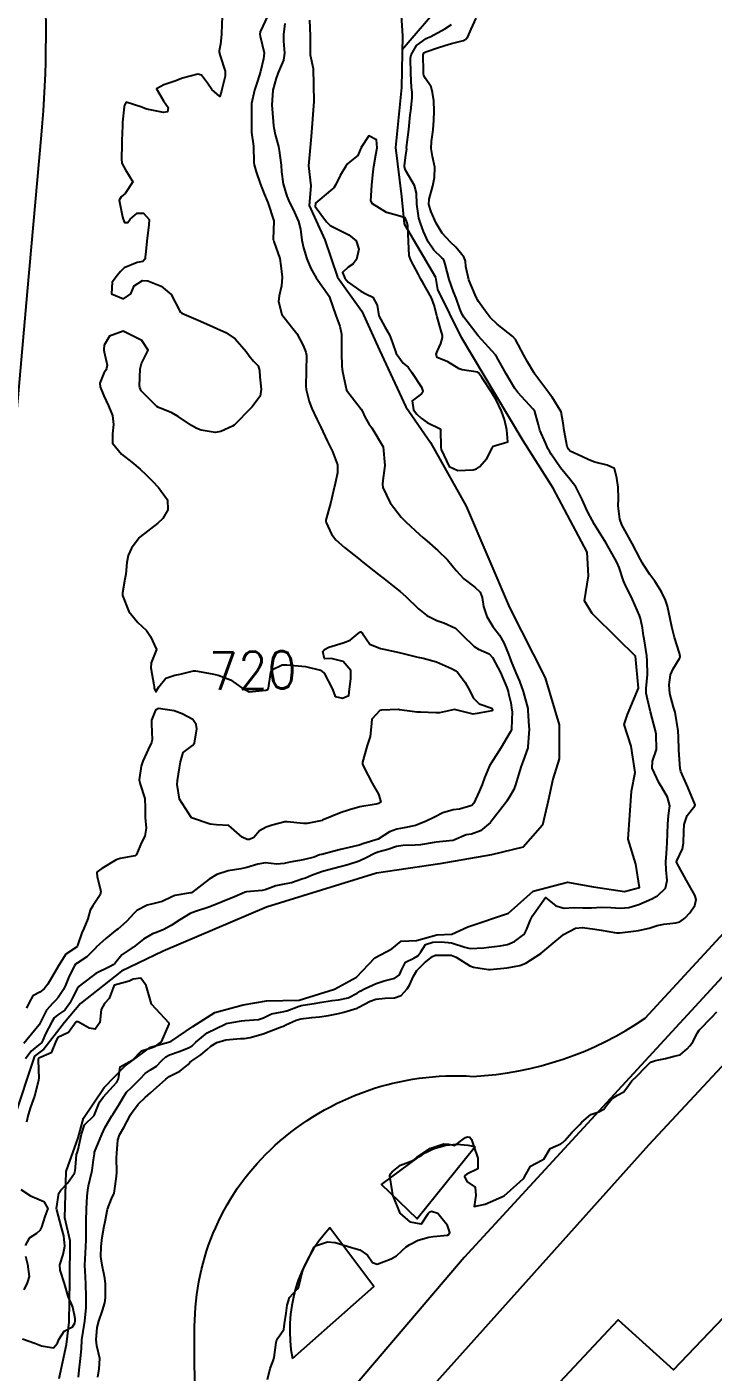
# Model space of a CAD drawing. Header units: metres. Extents: x 318500 to 325275, y 7408834 to 7428799.
# Drawn here: x 320236.7 to 320310.2, y 7414382.8 to 7414526.8 of the extents above; entities that cross this region are included whole.
import ezdxf
from ezdxf.enums import TextEntityAlignment as Align

# ---------------------------------------------------------------- set-up
doc = ezdxf.new("R2010")
doc.units = ezdxf.units.M
doc.header["$MEASUREMENT"] = 0
for name, color, linetype in [('Cotas', 45, 'Continuous'), ('Curvas de Nivel 1m', 11, 'Continuous'), ('Curvas de Nivel 5m', 15, 'Continuous'), ('Edificações', 30, 'Continuous'), ('Hidrografia', 140, 'Continuous'), ('Vias Primárias', 230, 'Continuous'), ('Vias Secundárias', 230, 'Continuous')]:
    doc.layers.add(name, color=color, linetype=linetype)
doc.styles.add('Style-STANDARD', font='STANDARD.shx')

msp = doc.modelspace()

# ---------------------------------------------------------------- linework, layer by layer
at = {"layer": 'Curvas de Nivel 1m', "flags": 128}
for points, elevation in [([(320262.49, 7414528.06), (320261.69, 7414526.32), (320261.64, 7414526.08), (320261.67, 7414525.84), (320262.1, 7414524.07), (320262.03, 7414523.44), (320261.7, 7414522.08), (320261.37, 7414521.03), (320261.05, 7414520.08), (320260.76, 7414518.66), (320260.73, 7414518.09), (320260.75, 7414516.65), (320260.73, 7414516.09), (320260.75, 7414515.54), (320260.95, 7414514.08), (320261, 7414512.34), (320261.02, 7414512.08), (320261.24, 7414511.33), (320261.66, 7414510.07), (320262.1, 7414508.96), (320262.48, 7414508.06), (320263.12, 7414506.1), (320263.13, 7414506.05), (320263.06, 7414504.13), (320263.07, 7414504.05), (320263.09, 7414504), (320263.14, 7414503.88), (320263.76, 7414502.04), (320263.9, 7414501.25), (320264.02, 7414500.04), (320263.97, 7414499.14), (320263.7, 7414498.04), (320263.64, 7414497.46), (320263.98, 7414496.04), (320265.02, 7414494.75), (320265.61, 7414494.02), (320266.27, 7414492.74), (320266.57, 7414492.01), (320266.63, 7414491.66), (320266.6, 7414490.01), (320266.56, 7414488.38), (320266.59, 7414488.01), (320266.91, 7414486.75), (320267.2, 7414486), (320267.74, 7414484.84), (320268.15, 7414483.98), (320268.86, 7414482.53), (320269.14, 7414481.97), (320269.43, 7414481.38), (320269.94, 7414479.95), (320269.95, 7414479.1), (320269.7, 7414477.96), (320269.52, 7414477.23), (320269.22, 7414475.96), (320269.14, 7414475.59), (320268.74, 7414474.17), (320268.7, 7414474.01), (320268.69, 7414473.97), (320268.69, 7414473.92), (320268.74, 7414473.78), (320269.31, 7414472.55), (320269.76, 7414471.95), (320270.71, 7414471.12), (320272.19, 7414469.92), (320272.68, 7414469.54), (320274.33, 7414468.23), (320274.66, 7414467.97), (320274.76, 7414467.89), (320275.83, 7414467.05), (320276.65, 7414466.4), (320277.28, 7414465.85), (320278.62, 7414464.54), (320279.53, 7414463.83), (320280.6, 7414463.3), (320281.35, 7414463.04), (320282.59, 7414462.47), (320283.31, 7414461.77), (320284.57, 7414460.51), (320285.03, 7414460.22), (320286.17, 7414459.74), (320286.55, 7414459.35), (320287.41, 7414457.72), (320288.07, 7414456.14), (320288.21, 7414455.7), (320288.27, 7414455.47), (320288.49, 7414454.47), (320288.62, 7414453.7), (320288.64, 7414453.54), (320288.58, 7414451.7), (320288.56, 7414451.59), (320288.45, 7414451.34), (320287.47, 7414449.71), (320286.4, 7414448.03), (320286.23, 7414447.73), (320285.68, 7414446.45), (320285.43, 7414445.74), (320285.13, 7414444.98), (320284.56, 7414443.76), (320284.34, 7414443.5), (320283, 7414443.11), (320282.33, 7414443.04), (320281.24, 7414442.71), (320280.32, 7414442.25), (320279.46, 7414441.82), (320278.67, 7414441.48), (320278.31, 7414441.36), (320277.07, 7414441.09), (320276.31, 7414440.95), (320275.51, 7414440.67), (320274.32, 7414439.89), (320274.3, 7414439.88), (320272.78, 7414439.41), (320272.28, 7414439.25), (320271.21, 7414439), (320270.27, 7414438.79), (320269.6, 7414438.62), (320268.26, 7414438.26), (320268.04, 7414438.2), (320267.45, 7414437.98), (320266.26, 7414437.69), (320264.84, 7414437.43), (320264.25, 7414437.28), (320263.45, 7414437.23), (320262.25, 7414437.36), (320261.42, 7414437.23), (320260.25, 7414436.85), (320259.62, 7414436.71), (320258.24, 7414436.51), (320257.05, 7414436.12), (320256.23, 7414435.62), (320254.31, 7414434.16), (320254.21, 7414434.13), (320252.53, 7414433.85), (320252.2, 7414433.73), (320251.17, 7414433.22), (320250.19, 7414432.98), (320249.59, 7414432.82), (320248.46, 7414432.24), (320248.18, 7414431.98), (320247.36, 7414431.06), (320246.42, 7414430.26), (320246.26, 7414430.15), (320246.16, 7414430.08), (320245.15, 7414429.27), (320244.13, 7414428.33), (320244.12, 7414428.3), (320243.12, 7414427.3), (320242.1, 7414426.63), (320241.92, 7414426.5), (320241.79, 7414426.32), (320241.21, 7414425.21), (320240.88, 7414424.33), (320240.63, 7414423.78), (320240.06, 7414422.94), (320239.78, 7414422.62), (320239.49, 7414422.35), (320238.81, 7414421.59), (320238.2, 7414420.37), (320238.02, 7414420.03), (320236.71, 7414418.39), (320236.37, 7414418.02)], 719), ([(320244.31, 7414382.28), (320244.44, 7414383.18), (320244.5, 7414384.28), (320244.2, 7414385.64), (320244.1, 7414386.28), (320244.24, 7414387.63), (320244.39, 7414388.28), (320244.78, 7414389.44), (320245.04, 7414390.27), (320245.12, 7414390.78), (320245.1, 7414392.27), (320245.03, 7414392.9), (320244.75, 7414394.27), (320244.63, 7414395.21), (320244.64, 7414396.28), (320244.75, 7414397.24), (320244.95, 7414398.27), (320245.07, 7414398.95), (320245.33, 7414400.27), (320245.77, 7414401.39), (320246.03, 7414402), (320246.09, 7414402.26), (320246.3, 7414403.76), (320246.33, 7414404.25), (320246.31, 7414405.77), (320246.33, 7414406.26), (320246.43, 7414407.68), (320246.62, 7414408.25), (320247.09, 7414409.03), (320247.71, 7414410.24), (320247.77, 7414410.36), (320247.89, 7414410.57), (320248.63, 7414411.51), (320249.35, 7414412.22), (320249.93, 7414412.73), (320251.57, 7414414.19), (320251.77, 7414414.35), (320251.94, 7414414.47), (320253.07, 7414415.05), (320253.96, 7414415.78), (320254.14, 7414415.98), (320254.37, 7414416.15), (320255.31, 7414416.81), (320255.99, 7414417.39), (320256.4, 7414417.72), (320257.03, 7414418.11), (320258, 7414418.42), (320259.55, 7414418.54), (320260, 7414418.56), (320260.59, 7414418.65), (320262.01, 7414419.06), (320263.74, 7414419.74), (320264.02, 7414419.83), (320264.17, 7414419.87), (320264.42, 7414420.02), (320265.51, 7414420.52), (320266.03, 7414420.66), (320267.21, 7414420.81), (320268.03, 7414420.88), (320268.97, 7414421.02), (320270.04, 7414421.24), (320270.62, 7414421.36), (320272.05, 7414421.79), (320272.13, 7414421.84), (320272.24, 7414421.92), (320273.43, 7414422.53), (320274.06, 7414422.76), (320275.06, 7414422.88), (320276.07, 7414422.92), (320276.76, 7414423.16), (320277.4, 7414423.85), (320277.66, 7414424.27), (320278.09, 7414425.23), (320278.45, 7414425.83), (320279.27, 7414426.66), (320280.12, 7414427.34), (320280.45, 7414427.48), (320282.13, 7414427.46), (320282.64, 7414427.25), (320284.11, 7414426.32), (320284.52, 7414426.17), (320286.11, 7414425.93), (320286.31, 7414425.92), (320288.11, 7414426.13), (320289.46, 7414426.35), (320290.12, 7414426.61), (320291.7, 7414427.66), (320291.94, 7414427.84), (320292.14, 7414428), (320293.04, 7414428.74), (320294.06, 7414429.62), (320294.12, 7414429.67), (320294.16, 7414429.69), (320295.43, 7414430.35), (320296.17, 7414430.45), (320297.5, 7414430.25), (320298.17, 7414430.15), (320299.83, 7414429.88), (320300.16, 7414429.86), (320301.65, 7414430.04), (320302.17, 7414430.12), (320303.31, 7414430.37), (320304.18, 7414430.64), (320304.87, 7414430.79), (320306.18, 7414430.92), (320306.59, 7414431.05), (320307.14, 7414431.45), (320307.65, 7414431.99), (320308.2, 7414432.79), (320308.35, 7414433.44), (320308.22, 7414433.89), (320307.32, 7414435.45), (320306.27, 7414437.34), (320306.24, 7414437.46), (320306.27, 7414437.57), (320306.89, 7414438.85), (320306.99, 7414439.45), (320307.02, 7414440.74), (320307.07, 7414441.45), (320307.38, 7414442.41), (320308.21, 7414443.44), (320308.24, 7414443.55), (320307.46, 7414445.45), (320306.71, 7414447.14), (320306.62, 7414447.46), (320306.48, 7414449.4), (320306.48, 7414449.46), (320306.44, 7414450.84), (320306.43, 7414451.44), (320306.43, 7414451.46), (320306.42, 7414451.49), (320306.11, 7414453.47), (320305.93, 7414454.03), (320305.51, 7414455.47), (320305.46, 7414456.41), (320305.59, 7414457.47), (320305.9, 7414458.11), (320306.56, 7414459.22), (320306.64, 7414459.38), (320306.65, 7414459.46), (320306.57, 7414459.81), (320306.04, 7414461.47), (320305.73, 7414462.61), (320305.55, 7414463.48), (320305.26, 7414464.85), (320305.07, 7414465.48), (320304.65, 7414466.37), (320303.93, 7414467.5), (320303.4, 7414468.23), (320302.69, 7414469.26), (320302.6, 7414469.43), (320302.55, 7414469.52), (320302.4, 7414469.82), (320301.5, 7414471.54), (320300.74, 7414472.91), (320300.39, 7414473.55), (320300.16, 7414474.16), (320300, 7414475.56), (320300.03, 7414476.31), (320300, 7414477.56), (320299.86, 7414478.52), (320299.6, 7414479.56), (320298.83, 7414479.92), (320297.5, 7414480.25), (320296.84, 7414480.48), (320296.09, 7414480.86), (320294.85, 7414481.43), (320294.67, 7414481.63), (320294.55, 7414481.94), (320294.2, 7414483.64), (320294.12, 7414484.41), (320293.89, 7414485.64), (320292.93, 7414487.19), (320292.72, 7414487.45), (320292.56, 7414487.66), (320291.38, 7414489.25), (320291.07, 7414489.68), (320291.03, 7414489.74), (320290.96, 7414489.85), (320290.28, 7414490.99), (320289.9, 7414491.7), (320289.01, 7414493.39), (320288.73, 7414493.71), (320287.03, 7414495.01), (320286.31, 7414495.74), (320285.75, 7414496.45), (320285.06, 7414497.44), (320284.93, 7414497.64), (320284.87, 7414497.76), (320284.68, 7414498.15), (320284.01, 7414499.78), (320283.7, 7414501.19), (320283.64, 7414501.78), (320283.5, 7414502.16), (320283.13, 7414502.66), (320282.61, 7414503.27), (320282.05, 7414503.8), (320281.15, 7414504.76), (320280.53, 7414505.82), (320279.97, 7414507.04), (320279.72, 7414507.83), (320279.77, 7414508.4), (320280.15, 7414509.83), (320280.34, 7414510.72), (320280.36, 7414511.82), (320280.13, 7414512.97), (320279.98, 7414513.83), (320280.03, 7414514.57), (320280.19, 7414515.83), (320280.27, 7414516.87), (320280.29, 7414517.83), (320280.25, 7414518.93), (320280.13, 7414519.83), (320279.96, 7414520.43), (320279.37, 7414521.32), (320279.18, 7414521.65), (320279.15, 7414521.84), (320279.15, 7414522.08), (320279.11, 7414523.84), (320279.2, 7414524.06), (320279.42, 7414524.19), (320280.65, 7414524.6), (320281.43, 7414524.86), (320282.17, 7414525.06), (320283.43, 7414525.4), (320283.7, 7414525.52), (320283.9, 7414525.78), (320284.26, 7414526.59), (320284.79, 7414527.77)], 719), ([(320264.31, 7414527.19), (320264.16, 7414526.04), (320264.17, 7414525.3), (320264.27, 7414524.04), (320264.16, 7414523.28), (320263.65, 7414522.05), (320263.57, 7414521.86), (320263.37, 7414521.37), (320263.03, 7414520.06), (320262.93, 7414518.46), (320262.94, 7414518.06), (320263.11, 7414516.25), (320263.13, 7414516.05), (320263.16, 7414515.91), (320263.29, 7414515.32), (320263.62, 7414514.05), (320263.7, 7414513.61), (320263.91, 7414512.04), (320263.95, 7414511.33), (320264.12, 7414510.04), (320264.53, 7414508.71), (320264.82, 7414508.03), (320265.19, 7414507.31), (320265.76, 7414506.02), (320265.99, 7414505.18), (320266.14, 7414504.01), (320266.3, 7414503.18), (320266.67, 7414502.01), (320267.1, 7414500.99), (320267.67, 7414499.99), (320269.06, 7414498.01), (320269.09, 7414497.97), (320269.11, 7414497.92), (320269.78, 7414495.96), (320270.19, 7414494.79), (320270.38, 7414493.96), (320270.39, 7414492.55), (320270.37, 7414491.96), (320270.43, 7414490.49), (320270.5, 7414489.95), (320270.93, 7414487.95), (320272.49, 7414485.93), (320272.64, 7414485.67), (320272.89, 7414485.1), (320273.32, 7414484.35), (320273.62, 7414483.91), (320274.85, 7414481.89), (320275.02, 7414479.89), (320274.8, 7414478.29), (320274.75, 7414477.89), (320274.79, 7414477.53), (320275.6, 7414475.88), (320276.75, 7414474.37), (320277.25, 7414473.85), (320278.73, 7414472.51), (320279.08, 7414472.19), (320279.5, 7414471.83), (320280.7, 7414470.8), (320281.74, 7414469.79), (320282.67, 7414468.64), (320283.47, 7414467.77), (320284.65, 7414466.85), (320285.22, 7414466.33), (320285.45, 7414465.75), (320285.57, 7414464.8), (320285.92, 7414463.74), (320286.59, 7414462.67), (320287.28, 7414461.72), (320287.76, 7414460.9), (320288.25, 7414459.7), (320288.55, 7414458.92), (320289.05, 7414457.69), (320289.42, 7414456.79), (320289.83, 7414455.69), (320290.31, 7414453.86), (320290.33, 7414453.68), (320290.45, 7414451.97), (320290.46, 7414451.68), (320290.45, 7414451.19), (320290.34, 7414449.77), (320290.33, 7414449.68), (320289.83, 7414448.27), (320289.61, 7414447.69), (320289.31, 7414446.77), (320289.02, 7414445.69), (320288.83, 7414445.22), (320288.35, 7414444.42), (320288.08, 7414443.97), (320287.91, 7414443.71), (320286.51, 7414441.92), (320286.37, 7414441.73), (320286.34, 7414441.71), (320286.32, 7414441.68), (320285.27, 7414440.78), (320284.3, 7414440.44), (320283.71, 7414440.35), (320282.41, 7414439.78), (320282.32, 7414439.75), (320282.29, 7414439.74), (320280.52, 7414439.58), (320280.29, 7414439.54), (320278.82, 7414439.29), (320278.28, 7414439.25), (320276.93, 7414439.21), (320276.28, 7414439.09), (320275.35, 7414438.79), (320274.27, 7414438.48), (320273.84, 7414438.33), (320273.09, 7414437.91), (320272.26, 7414437.52), (320271.04, 7414437.15), (320270.25, 7414436.93), (320268.87, 7414436.58), (320268.24, 7414436.4), (320267.17, 7414435.99), (320266.52, 7414435.72), (320266.23, 7414435.63), (320265.01, 7414435.23), (320264.23, 7414435.06), (320263.35, 7414434.91), (320262.22, 7414434.47), (320261.89, 7414434.38), (320260.21, 7414434.26), (320260.06, 7414434.23), (320259.76, 7414434.08), (320258.69, 7414433.61), (320258.2, 7414433.44), (320257.01, 7414432.94), (320256.19, 7414432.6), (320254.76, 7414432.15), (320254.18, 7414431.92), (320253.08, 7414431.26), (320252.16, 7414430.64), (320251.29, 7414430.19), (320250.48, 7414429.88), (320250.15, 7414429.74), (320249.19, 7414429.18), (320248.13, 7414428.34), (320248.07, 7414428.3), (320247.97, 7414428.24), (320246.88, 7414427.49), (320246.1, 7414426.59), (320245.94, 7414426.43), (320245.6, 7414426.27), (320244.09, 7414425.52), (320242.49, 7414424.31), (320242.27, 7414424.12), (320242.07, 7414423.85), (320241.54, 7414422.85), (320241.28, 7414422.33), (320240.77, 7414421.6), (320240.03, 7414421.1), (320239.62, 7414420.75), (320239.37, 7414420.35), (320238.7, 7414419.05), (320238.4, 7414418.36), (320238.26, 7414418.1), (320237.99, 7414417.89), (320237.17, 7414417.2), (320236.56, 7414416.39)], 718), ([(320242.22, 7414382.31), (320242.28, 7414383.06), (320242.43, 7414384.31), (320242.53, 7414385.33), (320242.59, 7414386.3), (320242.71, 7414387.17), (320242.89, 7414388.3), (320243.06, 7414389.74), (320243.06, 7414390.3), (320243.03, 7414390.9), (320243, 7414392.3), (320242.97, 7414392.99), (320242.92, 7414394.3), (320242.96, 7414395.57), (320243, 7414396.3), (320243.03, 7414396.98), (320243.04, 7414398.3), (320243.05, 7414398.99), (320243.09, 7414400.3), (320243.16, 7414401.68), (320243.21, 7414402.3), (320243.3, 7414402.79), (320243.67, 7414404.29), (320243.69, 7414404.41), (320243.83, 7414405.56), (320243.92, 7414406.21), (320243.92, 7414406.29), (320243.95, 7414406.39), (320244.72, 7414408.28), (320245.08, 7414409.06), (320245.8, 7414410.26), (320245.84, 7414410.31), (320245.89, 7414410.4), (320246.6, 7414411.56), (320247, 7414412.25), (320247.38, 7414412.79), (320247.93, 7414413.33), (320248.83, 7414414.23), (320249.37, 7414414.79), (320249.95, 7414415.19), (320250.56, 7414415.6), (320251.14, 7414416.19), (320251.58, 7414416.58), (320251.98, 7414416.8), (320252.99, 7414417.17), (320253.99, 7414417.54), (320254.38, 7414417.77), (320254.77, 7414418.15), (320256.01, 7414419.16), (320257.91, 7414420.1), (320257.99, 7414420.13), (320258.02, 7414420.14), (320259.66, 7414420.45), (320260.03, 7414420.49), (320261.51, 7414420.57), (320262.03, 7414420.77), (320262.89, 7414421.18), (320264.04, 7414421.39), (320264.54, 7414421.51), (320265.84, 7414422), (320265.99, 7414422.06), (320266.05, 7414422.08), (320267.68, 7414422.35), (320268.06, 7414422.41), (320269.39, 7414422.62), (320270.06, 7414422.7), (320271.08, 7414422.92), (320272.07, 7414423.42), (320272.38, 7414423.61), (320272.93, 7414423.91), (320274.09, 7414424.45), (320274.93, 7414424.72), (320276.09, 7414425), (320276.58, 7414425.37), (320276.79, 7414425.85), (320277.24, 7414426.72), (320278.12, 7414427.14), (320278.56, 7414427.39), (320278.88, 7414427.83), (320279.36, 7414428.61), (320280.15, 7414428.86), (320281.05, 7414428.89), (320282.15, 7414428.79), (320283.58, 7414428.33), (320284.14, 7414428.19), (320285.63, 7414428.25), (320286.14, 7414428.31), (320287.37, 7414428.48), (320288.14, 7414428.62), (320288.9, 7414428.94), (320289.91, 7414429.68), (320290.01, 7414429.83), (320290.17, 7414430.2), (320290.6, 7414431.26), (320290.82, 7414431.67), (320292.21, 7414433.65), (320293.33, 7414432.76), (320294.2, 7414432.51), (320295.25, 7414432.56), (320296.2, 7414432.53), (320297.14, 7414432.53), (320298.2, 7414432.6), (320299.22, 7414432.57), (320300.2, 7414432.5), (320301.15, 7414432.58), (320302.2, 7414432.9), (320303.6, 7414433.5), (320304, 7414433.7), (320304.21, 7414433.82), (320305.08, 7414434.63), (320305.25, 7414435.47), (320305.14, 7414436.6), (320305.1, 7414437.48), (320305.17, 7414438.37), (320305.25, 7414439.48), (320305.28, 7414440.5), (320305.32, 7414441.48), (320305.4, 7414442.41), (320305.51, 7414443.47), (320305.27, 7414444.39), (320304.64, 7414445.49), (320304.38, 7414445.89), (320303.64, 7414447.5), (320303.68, 7414448.23), (320304.09, 7414449.5), (320304.07, 7414451.12), (320303.98, 7414451.5), (320303.8, 7414452.16), (320303.45, 7414453.51), (320303.15, 7414454.86), (320303.01, 7414455.51), (320303.01, 7414456.01), (320303.14, 7414457.51), (320303.1, 7414458.97), (320303.05, 7414459.51), (320302.78, 7414461.32), (320302.75, 7414461.52), (320302.72, 7414461.65), (320302.6, 7414462.51), (320302.4, 7414463.52), (320302.29, 7414463.85), (320301.52, 7414465.53), (320300.67, 7414467.29), (320300.57, 7414467.54), (320300.11, 7414468.98), (320299.86, 7414469.56), (320298.72, 7414471.57), (320297.45, 7414473.59), (320297.2, 7414474.04), (320296.76, 7414474.89), (320296.53, 7414475.36), (320296.41, 7414475.61), (320296.13, 7414476.26), (320295.45, 7414477.62), (320294.81, 7414478.42), (320293.83, 7414479.64), (320292.84, 7414481.11), (320292.64, 7414481.44), (320292.52, 7414481.65), (320292.2, 7414482.32), (320291.62, 7414483.67), (320291.45, 7414484.23), (320291.08, 7414485.68), (320291.01, 7414485.79), (320290.9, 7414485.92), (320289.25, 7414487.71), (320288.94, 7414488.12), (320288, 7414489.72), (320286.98, 7414491.55), (320286.91, 7414491.66), (320286.85, 7414491.73), (320285.01, 7414493.76), (320283.48, 7414495.78), (320283.31, 7414496.05), (320283.05, 7414496.68), (320282.64, 7414497.79), (320282.37, 7414498.5), (320281.9, 7414499.8), (320281.46, 7414501.46), (320281.37, 7414501.81), (320281.28, 7414501.97), (320281.12, 7414502.11), (320280.25, 7414502.94), (320279.67, 7414503.83), (320279.16, 7414504.94), (320278.82, 7414505.85), (320278.65, 7414506.37), (320278.43, 7414507.85), (320278.4, 7414509.04), (320278.19, 7414509.86), (320277.24, 7414511.5), (320277.13, 7414511.87), (320277.12, 7414512.01), (320277.27, 7414513.12), (320277.37, 7414513.78), (320277.34, 7414513.87), (320277.34, 7414513.92), (320277.57, 7414515.87), (320277.74, 7414517.44), (320277.8, 7414517.86), (320277.96, 7414519.25), (320277.94, 7414519.86), (320277.87, 7414520.36), (320277.81, 7414521.86), (320277.77, 7414523.5), (320277.82, 7414523.86), (320278.41, 7414524.87), (320279.44, 7414525.6), (320279.6, 7414525.67), (320279.93, 7414525.83), (320281.45, 7414526.65), (320282.14, 7414527.11)], 718), ([(320236.24, 7414386.39), (320237.56, 7414385.94), (320238.28, 7414385.64), (320239.56, 7414385.43), (320239.97, 7414385.93), (320240.13, 7414386.33), (320240.69, 7414387.22), (320241.59, 7414387.67), (320241.82, 7414388.09), (320241.87, 7414388.32), (320241.87, 7414388.59), (320241.61, 7414389.79), (320241.39, 7414390.32), (320241.14, 7414390.81), (320240.71, 7414392.33), (320240.26, 7414393.74), (320240.23, 7414394.33), (320240.59, 7414395.43), (320240.77, 7414396.33), (320240.64, 7414397.41), (320240.42, 7414398.33), (320239.89, 7414400.21), (320239.88, 7414400.34), (320240.12, 7414401.99), (320240.33, 7414402.33), (320241.06, 7414403.06), (320241.81, 7414404.12), (320241.85, 7414404.28), (320241.86, 7414404.32), (320242.02, 7414406.13), (320242.07, 7414406.32), (320242.18, 7414406.65), (320242.53, 7414408.31), (320242.88, 7414409.3), (320243.89, 7414410.29), (320244.47, 7414411.72), (320244.86, 7414412.28), (320245.93, 7414413.43), (320246.32, 7414413.87), (320246.49, 7414414.25), (320246.68, 7414415.53), (320247.97, 7414416.22), (320247.99, 7414416.22), (320248, 7414416.24), (320248.98, 7414417.23), (320249.99, 7414417.54), (320250.47, 7414417.72), (320251.11, 7414418.19), (320251.93, 7414420.09), (320251.92, 7414420.18), (320250.05, 7414422.21), (320249.47, 7414424.22), (320248.88, 7414425.02), (320248.09, 7414424.89), (320247.64, 7414424.69), (320246.08, 7414424.27), (320246.06, 7414424.26), (320245.5, 7414422.83), (320245.02, 7414422.28), (320244.66, 7414421.66), (320244.5, 7414420.28), (320244.01, 7414419.55), (320243.38, 7414419.67), (320242.19, 7414420.32), (320242.02, 7414420.35), (320242, 7414420.34), (320241.99, 7414420.32), (320241.16, 7414419.18), (320240, 7414418.64), (320239.85, 7414418.34), (320239.3, 7414417.03), (320237.97, 7414416.43), (320237.93, 7414416.41), (320237.91, 7414416.37), (320237.95, 7414415.12), (320237.99, 7414414.37), (320237.94, 7414414.07), (320237.51, 7414412.38), (320237.1, 7414411.19), (320236.82, 7414410.39), (320236.66, 7414409.61)], 717), ([(320236.06, 7414402.4), (320237.1, 7414401.71), (320237.77, 7414401.42), (320238.52, 7414401.11), (320238.94, 7414400.35), (320238.63, 7414399.48), (320238.28, 7414398.36), (320238.09, 7414398), (320237.72, 7414397.69), (320236.93, 7414397.16), (320236.51, 7414396.39)], 717), ([(320236.55, 7414395.25), (320236.75, 7414394.38), (320236.96, 7414393.08), (320236.74, 7414392.38), (320236.37, 7414391.65)], 717)]:
    msp.add_lwpolyline(points, dxfattribs=dict(at, elevation=elevation))
at = {"layer": 'Curvas de Nivel 1m', "elevation": 717, "flags": 128}
msp.add_lwpolyline([(320274.18, 7414513.91), (320274.12, 7414514.74), (320273.29, 7414515.18), (320272.5, 7414513.93), (320272.12, 7414513.08), (320271.26, 7414512.41), (320271.01, 7414512.2), (320270.85, 7414511.95), (320270.24, 7414510.95), (320269.77, 7414509.96), (320269.56, 7414509.62), (320269.21, 7414509.32), (320267.58, 7414507.99), (320267.56, 7414507.62), (320268.77, 7414505.98), (320269.16, 7414505.59), (320269.89, 7414505.23), (320271.15, 7414504.58), (320271.94, 7414503.94), (320272.24, 7414503.04), (320271.97, 7414501.94), (320271.6, 7414501.45), (320271.11, 7414501.12), (320270.5, 7414500.56), (320270.72, 7414499.95), (320271.08, 7414499.51), (320272.46, 7414498.54), (320273.06, 7414498.24), (320273.75, 7414497.91), (320274.19, 7414497.04), (320274.37, 7414495.9), (320275.02, 7414494.74), (320275.5, 7414493.89), (320275.84, 7414493.04), (320276.23, 7414491.88), (320276.97, 7414490.83), (320277.53, 7414490.43), (320277.91, 7414489.86), (320278.94, 7414488.28), (320279.1, 7414487.84), (320279.06, 7414487.7), (320278.93, 7414487.58), (320277.96, 7414486.81), (320278.1, 7414485.85), (320278.44, 7414485.39), (320278.89, 7414484.95), (320279.54, 7414484.48), (320280.88, 7414483.86), (320280.95, 7414483.81), (320280.97, 7414483.72), (320281.01, 7414481.81), (320281.04, 7414481.62), (320281.89, 7414479.8), (320282.82, 7414479.34), (320284.49, 7414479.44), (320284.82, 7414479.55), (320285.14, 7414479.76), (320285.92, 7414480.65), (320286.49, 7414481.74), (320286.63, 7414481.95), (320286.85, 7414482.03), (320288.17, 7414482.41), (320288.07, 7414483.72), (320287.81, 7414484.8), (320287.5, 7414485.72), (320286.92, 7414486.92), (320286.43, 7414487.74), (320285.4, 7414489.31), (320285.07, 7414489.76), (320285.02, 7414489.82), (320284.96, 7414489.88), (320283.29, 7414490.12), (320282.96, 7414490.23), (320281.77, 7414491), (320280.98, 7414491.32), (320280.63, 7414491.47), (320280.5, 7414491.82), (320280.65, 7414492.15), (320281, 7414492.95), (320281.2, 7414493.61), (320281.19, 7414493.81), (320281.02, 7414494.4), (320280.61, 7414495.82), (320280.29, 7414497.06), (320280.03, 7414497.83), (320279.08, 7414499.47), (320278.86, 7414499.84), (320278.62, 7414500.32), (320277.79, 7414501.86), (320277.63, 7414502.37), (320277.54, 7414503.86), (320277.49, 7414505.54), (320277.42, 7414505.87), (320277.18, 7414506.42), (320276.39, 7414506.67), (320275.19, 7414506.99), (320273.69, 7414507.91), (320273.51, 7414508.22), (320273.62, 7414509.91), (320273.77, 7414511.38), (320273.85, 7414511.91), (320274.04, 7414513.14)], close=True, dxfattribs=at)
at = {"layer": 'Curvas de Nivel 5m', "elevation": 720, "flags": 128}
for points in [[(320257.6, 7414527.99), (320257.55, 7414526.13), (320257.55, 7414526.02), (320257.42, 7414524.98), (320257.27, 7414524.27), (320257.27, 7414524.13), (320257.4, 7414523.76), (320257.91, 7414522.12), (320257.92, 7414521.58), (320257.57, 7414520.13), (320257.53, 7414519.95), (320257.35, 7414519.4), (320256.51, 7414520.14), (320256.03, 7414520.82), (320255.38, 7414521.68), (320255, 7414521.79), (320253.37, 7414521.36), (320252.54, 7414521.02), (320251.36, 7414520.63), (320250.56, 7414520.22), (320251.34, 7414518.93), (320251.84, 7414518.2), (320251.77, 7414517.75), (320251.32, 7414517.68), (320249.53, 7414518.04), (320249.33, 7414518.1), (320249.02, 7414518.24), (320247.34, 7414518.78), (320247.15, 7414518.46), (320247.11, 7414518.27), (320246.95, 7414516.63), (320246.93, 7414516.27), (320246.86, 7414514.7), (320246.85, 7414514.27), (320246.82, 7414512.71), (320246.88, 7414512.27), (320247.24, 7414511.53), (320248.05, 7414510.26), (320247.21, 7414509), (320246.81, 7414508.66), (320246.59, 7414508.28), (320246.94, 7414506.51), (320247.01, 7414506.27), (320247.16, 7414505.89), (320247.51, 7414505.92), (320247.77, 7414506.26), (320248.52, 7414506.91), (320249.18, 7414506.91), (320249.78, 7414506.23), (320249.77, 7414505.62), (320249.58, 7414504.23), (320249.38, 7414502.49), (320249.37, 7414502.24), (320249.35, 7414502), (320249.11, 7414501.74), (320248.51, 7414501.64), (320247.1, 7414501.04), (320246.72, 7414500.65), (320246.41, 7414500.28), (320245.83, 7414499.53), (320245.77, 7414498.28), (320247.05, 7414497.72), (320247.84, 7414498.26), (320248.2, 7414499.13), (320249.08, 7414499.69), (320249.66, 7414499.65), (320251.07, 7414499.08), (320252.16, 7414498.2), (320253.04, 7414496.5), (320253.14, 7414496.29), (320253.28, 7414496.19), (320255.03, 7414495.46), (320256.25, 7414494.92), (320257.02, 7414494.56), (320258, 7414494.12), (320259, 7414493.45), (320260.17, 7414492.09), (320260.51, 7414491.62), (320260.97, 7414491.07), (320261.45, 7414490.55), (320261.59, 7414490.07), (320261.64, 7414489.38), (320261.77, 7414488.07), (320261.66, 7414487.33), (320260.9, 7414486.27), (320260.8, 7414486.18), (320260.7, 7414486.08), (320258.88, 7414484.21), (320258.71, 7414484.1), (320257.46, 7414483.53), (320256.87, 7414483.41), (320255.34, 7414483.68), (320254.88, 7414483.85), (320254.31, 7414484.17), (320252.89, 7414485.15), (320252.22, 7414485.52), (320250.9, 7414486.05), (320250.79, 7414486.1), (320250.62, 7414486.21), (320248.92, 7414487.89), (320248.79, 7414488.24), (320248.77, 7414488.41), (320248.84, 7414490.24), (320248.97, 7414490.8), (320249.7, 7414492.23), (320249, 7414493.28), (320247.01, 7414494.27), (320245.56, 7414493.73), (320244.99, 7414492.76), (320244.93, 7414492.34), (320244.93, 7414492.29), (320244.94, 7414492.25), (320244.98, 7414492.07), (320245.3, 7414490.62), (320245.23, 7414490.29), (320245.15, 7414490.1), (320244.95, 7414489.76), (320244.52, 7414488.72), (320244.56, 7414488.3), (320244.92, 7414487.36), (320245.44, 7414486.28), (320245.85, 7414485.23), (320245.98, 7414484.27), (320245.87, 7414483.27), (320245.85, 7414482.27), (320246.83, 7414481.1), (320247.93, 7414480.25), (320248.81, 7414479.49), (320249.46, 7414478.89), (320250.14, 7414478.22), (320250.79, 7414477.55), (320251.74, 7414476.2), (320251.79, 7414475.15), (320251.27, 7414474.2), (320250.73, 7414473.7), (320248.82, 7414472.24), (320248.76, 7414472.2), (320248.72, 7414472.15), (320247.9, 7414471.05), (320247.54, 7414470.25), (320247.41, 7414469.52), (320247.28, 7414468.25), (320247.2, 7414467.71), (320246.92, 7414466.26), (320246.92, 7414465.97), (320247.62, 7414464.25), (320248.59, 7414463.09), (320249.5, 7414462.23), (320249.94, 7414461.58), (320250.56, 7414460.21), (320250, 7414458.76), (320249.98, 7414458.22), (320250.3, 7414456.41), (320250.32, 7414456.21), (320250.33, 7414456.05), (320250.49, 7414455.65), (320250.84, 7414456.2), (320251.59, 7414457.12), (320252.52, 7414457.43), (320253.12, 7414457.57), (320254.53, 7414457.92), (320254.76, 7414457.92), (320256.52, 7414457.59), (320257.19, 7414457.45), (320258.51, 7414456.96), (320259.72, 7414456.09), (320260.5, 7414455.65), (320262.28, 7414455.84), (320262.5, 7414455.91), (320262.56, 7414456.05), (320262.82, 7414457.75), (320263.01, 7414458.04), (320264.02, 7414458.54), (320264.54, 7414458.56), (320266.14, 7414458.4), (320266.54, 7414458.38), (320268.12, 7414457.98), (320268.53, 7414457.67), (320269.43, 7414455.96), (320269.7, 7414455.16), (320270.49, 7414455), (320271.16, 7414455.27), (320271.25, 7414455.93), (320271.38, 7414457.07), (320271.39, 7414457.93), (320270.54, 7414458.9), (320269.27, 7414459.24), (320268.55, 7414459.21), (320268.39, 7414459.97), (320268.56, 7414460.19), (320269.04, 7414460.44), (320270.57, 7414460.91), (320271.3, 7414461.2), (320272.16, 7414461.92), (320272.41, 7414462.09), (320272.58, 7414461.99), (320272.64, 7414461.92), (320273.41, 7414460.75), (320274.56, 7414460.31), (320274.91, 7414460.23), (320276.56, 7414459.86), (320278.55, 7414459.37), (320279.12, 7414459.27), (320280.55, 7414458.88), (320282.17, 7414458.15), (320282.53, 7414457.96), (320282.8, 7414457.78), (320283.62, 7414456.67), (320284.13, 7414455.76), (320284.49, 7414455.01), (320285.1, 7414454.37), (320286.48, 7414453.9), (320286.55, 7414453.79), (320286.56, 7414453.73), (320286.55, 7414453.66), (320286.48, 7414453.61), (320284.89, 7414453.34), (320284.47, 7414453.26), (320282.48, 7414453.78), (320280.86, 7414453.42), (320280.47, 7414453.41), (320278.83, 7414453.48), (320278.47, 7414453.5), (320276.59, 7414453.75), (320276.48, 7414453.76), (320274.66, 7414453.7), (320274.48, 7414453.66), (320273.64, 7414452.72), (320273.56, 7414451.9), (320273.46, 7414450.88), (320273.14, 7414449.91), (320272.62, 7414448.13), (320272.64, 7414447.92), (320272.8, 7414447.51), (320273.66, 7414445.9), (320274.35, 7414444.69), (320274.59, 7414443.89), (320274.34, 7414443.7), (320274.09, 7414443.64), (320272.33, 7414443.34), (320271.25, 7414443.02), (320270.33, 7414442.75), (320268.43, 7414441.97), (320268.36, 7414441.92), (320268.32, 7414441.9), (320266.72, 7414441.58), (320266.31, 7414441.58), (320264.57, 7414441.76), (320264.32, 7414441.75), (320262.95, 7414441.4), (320262.31, 7414441.17), (320261.59, 7414440.77), (320261, 7414440.07), (320260.52, 7414439.84), (320260.29, 7414439.84), (320259.76, 7414440.09), (320258.31, 7414441.34), (320257.01, 7414441.42), (320256.31, 7414441.48), (320254.32, 7414442.16), (320253.05, 7414444.17), (320252.79, 7414445.75), (320252.83, 7414446.18), (320253.04, 7414447.52), (320253.15, 7414448.17), (320253.42, 7414449.16), (320254.42, 7414449.91), (320254.65, 7414450.16), (320254.91, 7414451.69), (320254.82, 7414452.15), (320254.46, 7414452.69), (320253.32, 7414453.32), (320252.47, 7414453.63), (320250.79, 7414453.89), (320250.47, 7414453.71), (320250.05, 7414452.62), (320250.04, 7414452.22), (320250.12, 7414450.52), (320250.05, 7414450.22), (320249.67, 7414449.48), (320249.12, 7414448.23), (320248.93, 7414447.69), (320248.73, 7414446.23), (320248.81, 7414445.79), (320249.31, 7414444.23), (320249.37, 7414443.26), (320249.37, 7414442.22), (320249.47, 7414441.05), (320249.32, 7414440.22), (320248.96, 7414439.54), (320248.42, 7414438.24), (320248.26, 7414438.09), (320246.69, 7414437.82), (320246.25, 7414437.68), (320244.73, 7414436.76), (320244.24, 7414436.41), (320244.18, 7414436.29), (320244.23, 7414435.9), (320244.6, 7414434.28), (320244.55, 7414433.94), (320244.2, 7414433.38), (320243.75, 7414432.74), (320243.49, 7414432.3), (320243.24, 7414431.37), (320242.79, 7414430.31), (320242.59, 7414429.88), (320242.13, 7414428.51), (320242.09, 7414428.37), (320242, 7414428.32), (320240.88, 7414427.57), (320240.1, 7414426.34), (320238.96, 7414424.36), (320238.56, 7414423.87), (320238.07, 7414423.5), (320237.34, 7414423.11), (320236.93, 7414422.39), (320236.65, 7414421.78)], [(320262.46, 7414382.04), (320262.73, 7414383.23), (320263.07, 7414384.03), (320263.18, 7414384.39), (320263.37, 7414386.02), (320263.41, 7414386.19), (320263.58, 7414386.46), (320264.21, 7414387.4), (320264.29, 7414388.01), (320264.47, 7414389.16), (320264.58, 7414390.01), (320264.81, 7414390.83), (320265.65, 7414391.71), (320265.76, 7414391.88), (320265.81, 7414392), (320266.17, 7414393.49), (320266.35, 7414393.99), (320267.04, 7414395.33), (320267.32, 7414395.98), (320267.46, 7414396.22), (320267.71, 7414396.38), (320268.89, 7414396.77), (320269.71, 7414396.71), (320271.45, 7414396.18), (320271.7, 7414396.1), (320272.33, 7414395.91), (320273.15, 7414395.35), (320273.69, 7414394.57), (320274.18, 7414394.38), (320275.69, 7414394.97), (320276.26, 7414395.28), (320276.88, 7414395.85), (320277.31, 7414396.24), (320277.71, 7414396.51), (320278.59, 7414396.95), (320279.72, 7414397.29), (320280.19, 7414397.34), (320281.73, 7414397.51), (320281.89, 7414397.62), (320281.96, 7414397.78), (320281.74, 7414398.53), (320280.69, 7414399.8), (320280, 7414400.04), (320279.76, 7414399.91), (320279.65, 7414399.81), (320278.91, 7414398.66), (320277.75, 7414398.89), (320276.66, 7414399.85), (320275.92, 7414401.72), (320275.88, 7414401.86), (320275.79, 7414402.28), (320275.56, 7414403.86), (320275.62, 7414404.06), (320275.82, 7414404.26), (320276.69, 7414404.99), (320277.83, 7414405.43), (320278.12, 7414405.55), (320278.43, 7414405.83), (320279.85, 7414406.77), (320281.35, 7414407.28), (320281.85, 7414407.24), (320282.52, 7414407.11), (320283.41, 7414407.76), (320283.67, 7414407.97), (320283.87, 7414408.03), (320284.11, 7414408), (320284.28, 7414407.75), (320284.51, 7414407.1), (320284.96, 7414405.74), (320284.96, 7414404.61), (320283.81, 7414404.03), (320283.65, 7414403.93), (320283.54, 7414403.76), (320283.8, 7414403.25), (320284.69, 7414402.65), (320284.76, 7414401.75), (320284.57, 7414400.55), (320285.77, 7414400.83), (320287.79, 7414401.7), (320289.81, 7414403.51), (320289.93, 7414403.68), (320290.6, 7414404.89), (320291.84, 7414405.52), (320291.93, 7414405.56), (320292.03, 7414405.65), (320292.71, 7414406.79), (320293.86, 7414407.26), (320294.08, 7414407.4), (320294.28, 7414407.62), (320295.02, 7414408.47), (320295.89, 7414409.36), (320296.1, 7414409.6), (320297.07, 7414410.42), (320297.91, 7414410.71), (320298.47, 7414411), (320298.9, 7414411.56), (320299.34, 7414412.14), (320299.93, 7414412.47), (320300.62, 7414412.85), (320301.11, 7414413.53), (320301.46, 7414414.02), (320301.96, 7414414.5), (320302.94, 7414415.51), (320303.47, 7414416), (320303.98, 7414416.19), (320305.05, 7414416.41), (320305.99, 7414416.65), (320306.63, 7414416.81), (320307.39, 7414417.45), (320307.67, 7414417.78), (320308.01, 7414418.23), (320308.41, 7414419.04), (320308.67, 7414419.43), (320310.04, 7414420.85), (320310.56, 7414421.4)]]:
    msp.add_lwpolyline(points, dxfattribs=at)
at = {"layer": 'Edificações'}
for points in [[(320335.28, 7414441.54), (320303.27, 7414407.16), (320259.05, 7414357.8)], [(320278.73, 7414365.69), (320300.01, 7414388.42), (320305.93, 7414383.09), (320312.07, 7414389.52)]]:
    msp.add_lwpolyline(points, dxfattribs=at)
at = {"layer": 'Hidrografia'}
for points in [[(320276.88, 7414524.43), (320280.97, 7414529.19), (320283.91, 7414533.49), (320288.38, 7414543.65), (320293.24, 7414549.11), (320298.12, 7414555.82), (320300.25, 7414557.49), (320302.94, 7414559.16), (320307.35, 7414560.88), (320313.63, 7414561.79), (320320.63, 7414562.95), (320328.9, 7414564.69), (320333.31, 7414565.8), (320341.52, 7414565.8), (320348.72, 7414564.54), (320357.91, 7414560.02), (320373.49, 7414552.51), (320379.16, 7414550.89), (320382.41, 7414550.74), (320384.03, 7414551.04), (320387.02, 7414550.94)], [(320276.67, 7414529.82), (320276.9, 7414525.87), (320276.81, 7414520.36), (320276.15, 7414513.92), (320276.81, 7414508.69), (320277.09, 7414505.76), (320280.45, 7414500.07)], [(320266.96, 7414527.57), (320267.04, 7414525.88), (320267.04, 7414523.86), (320267.34, 7414522.4), (320267.42, 7414518.85), (320267.13, 7414515.1), (320266.83, 7414511.97), (320267.09, 7414509.82), (320266.92, 7414507.72), (320268.61, 7414504.05), (320269.96, 7414500.04), (320272.55, 7414496.42), (320274.43, 7414492.22), (320277.25, 7414486.18), (320279.89, 7414482.36), (320283.71, 7414475.53), (320288.36, 7414464.68), (320292.19, 7414457.16), (320293.68, 7414452.13), (320293.68, 7414448.49), (320293, 7414446.33), (320292.5, 7414443.99), (320291.88, 7414441.4), (320289.84, 7414439.03), (320286.45, 7414438.23), (320280.89, 7414437.25), (320274.14, 7414436.25), (320262.35, 7414432.61), (320251.28, 7414427.91), (320246.84, 7414425.75), (320242.45, 7414422.28), (320240.72, 7414420.25), (320238.5, 7414417.41), (320237.51, 7414416.67), (320235.28, 7414409.87)], [(320240.15, 7414382.17), (320240.93, 7414385.78), (320241.23, 7414388.18), (320241.28, 7414392.65), (320241.33, 7414396.88), (320240.75, 7414399.34), (320240.91, 7414404.32), (320242.19, 7414407.91), (320242.77, 7414410.03), (320244.98, 7414413.29), (320247.21, 7414415.63), (320249.94, 7414417.62), (320252.1, 7414418.22), (320254.48, 7414419.85), (320256.82, 7414421.34), (320259.87, 7414422.16), (320262.36, 7414422.6), (320265.86, 7414422.64), (320269.64, 7414423.84), (320271.97, 7414425.13), (320273.94, 7414427.18), (320275.75, 7414428.14), (320276.76, 7414428.96), (320278.41, 7414429.04), (320280.58, 7414429.64), (320282.18, 7414429.72), (320283.91, 7414430.52), (320288.25, 7414431.97), (320290.9, 7414434.34), (320294.56, 7414435.3), (320297.34, 7414434.78), (320300.67, 7414434.3), (320302.28, 7414434.7), (320301.88, 7414437.23), (320301.07, 7414439.89), (320301.43, 7414445.03), (320301.81, 7414447.02), (320301.4, 7414449.83), (320300.64, 7414452.16), (320301, 7414453.25), (320302.17, 7414456.06), (320301.85, 7414459.49), (320299.96, 7414461.33), (320297.22, 7414464.06), (320296.38, 7414465.4), (320296.82, 7414468.09), (320296.66, 7414470.62), (320293.04, 7414477.45), (320289.82, 7414482.53), (320286.85, 7414487.48), (320283.23, 7414493.58), (320280.69, 7414498.74), (320280.49, 7414500)]]:
    msp.add_lwpolyline(points, dxfattribs=at)
at = {"layer": 'Vias Primárias'}
msp.add_lwpolyline([(320254.5, 7414358.67), (320253.69, 7414357.84), (320225.88, 7414328.13, -0.47838), (320218.36, 7414328.69, -0.084752), (320215.13, 7414335.64), (320218.55, 7414346.03), (320220.79, 7414355.24), (320224.83, 7414380.73), (320227.07, 7414395), (320229.25, 7414417.58), (320231.05, 7414438.73), (320232.79, 7414457.02), (320235.03, 7414478.61), (320236.78, 7414498.52), (320238.27, 7414515.26, 0.043), (320238.33, 7414536.22), (320235.22, 7414550.66), (320231.61, 7414567.16), (320229.73, 7414575.61)], format="xyb", dxfattribs=at)
at = {"layer": 'Vias Secundárias'}
for points in [[(320434.27, 7414495.08), (320420.28, 7414502.99), (320414.55, 7414507.17, 0.24841), (320411.35, 7414507.64), (320399.1, 7414501.38), (320385.94, 7414494.11), (320371.98, 7414486.14), (320366.27, 7414482.78), (320357.28, 7414475.46), (320347.96, 7414465.39), (320334.63, 7414451.5), (320326.42, 7414442.46), (320318.52, 7414433.15), (320304.1, 7414417.49), (320283.51, 7414395.12), (320270.23, 7414379.52), (320263.93, 7414373.09), (320261.09, 7414368.53), (320258.99, 7414361.03), (320256.16, 7414356.62)], [(320254.67, 7414378.34), (320254.66, 7414387.71, -0.212006), (320263.28, 7414407.12, -0.202797), (320284.47, 7414414.5, 0.137844), (320302.9, 7414420.73), (320317.25, 7414436.31), (320323.63, 7414443.7), (320334.16, 7414455.83), (320343.4, 7414466.23), (320354.52, 7414477.13), (320364.06, 7414485.59), (320371.69, 7414491.11), (320383.09, 7414497.44), (320400.52, 7414507.3)], [(320284.7, 7414406.95), (320278.47, 7414399.25), (320274.65, 7414402.93), (320278.67, 7414405.88, -0.232262), (320284.7, 7414406.95, 0.268908)], [(320265.12, 7414384.31), (320273.83, 7414392), (320269.14, 7414398.29, 0.237747), (320265.12, 7414384.31, 0.195374)]]:
    msp.add_lwpolyline(points, format="xyb", dxfattribs=at)

# ---------------------------------------------------------------- texts
at = {"layer": 'Cotas', "style": 'Style-STANDARD'}
msp.add_text('720', height=4, rotation=1.1592, dxfattribs=at).set_placement((320260.89, 7414457.96, 720), align=Align.MIDDLE_CENTER)

doc.saveas('drawing.dxf')
